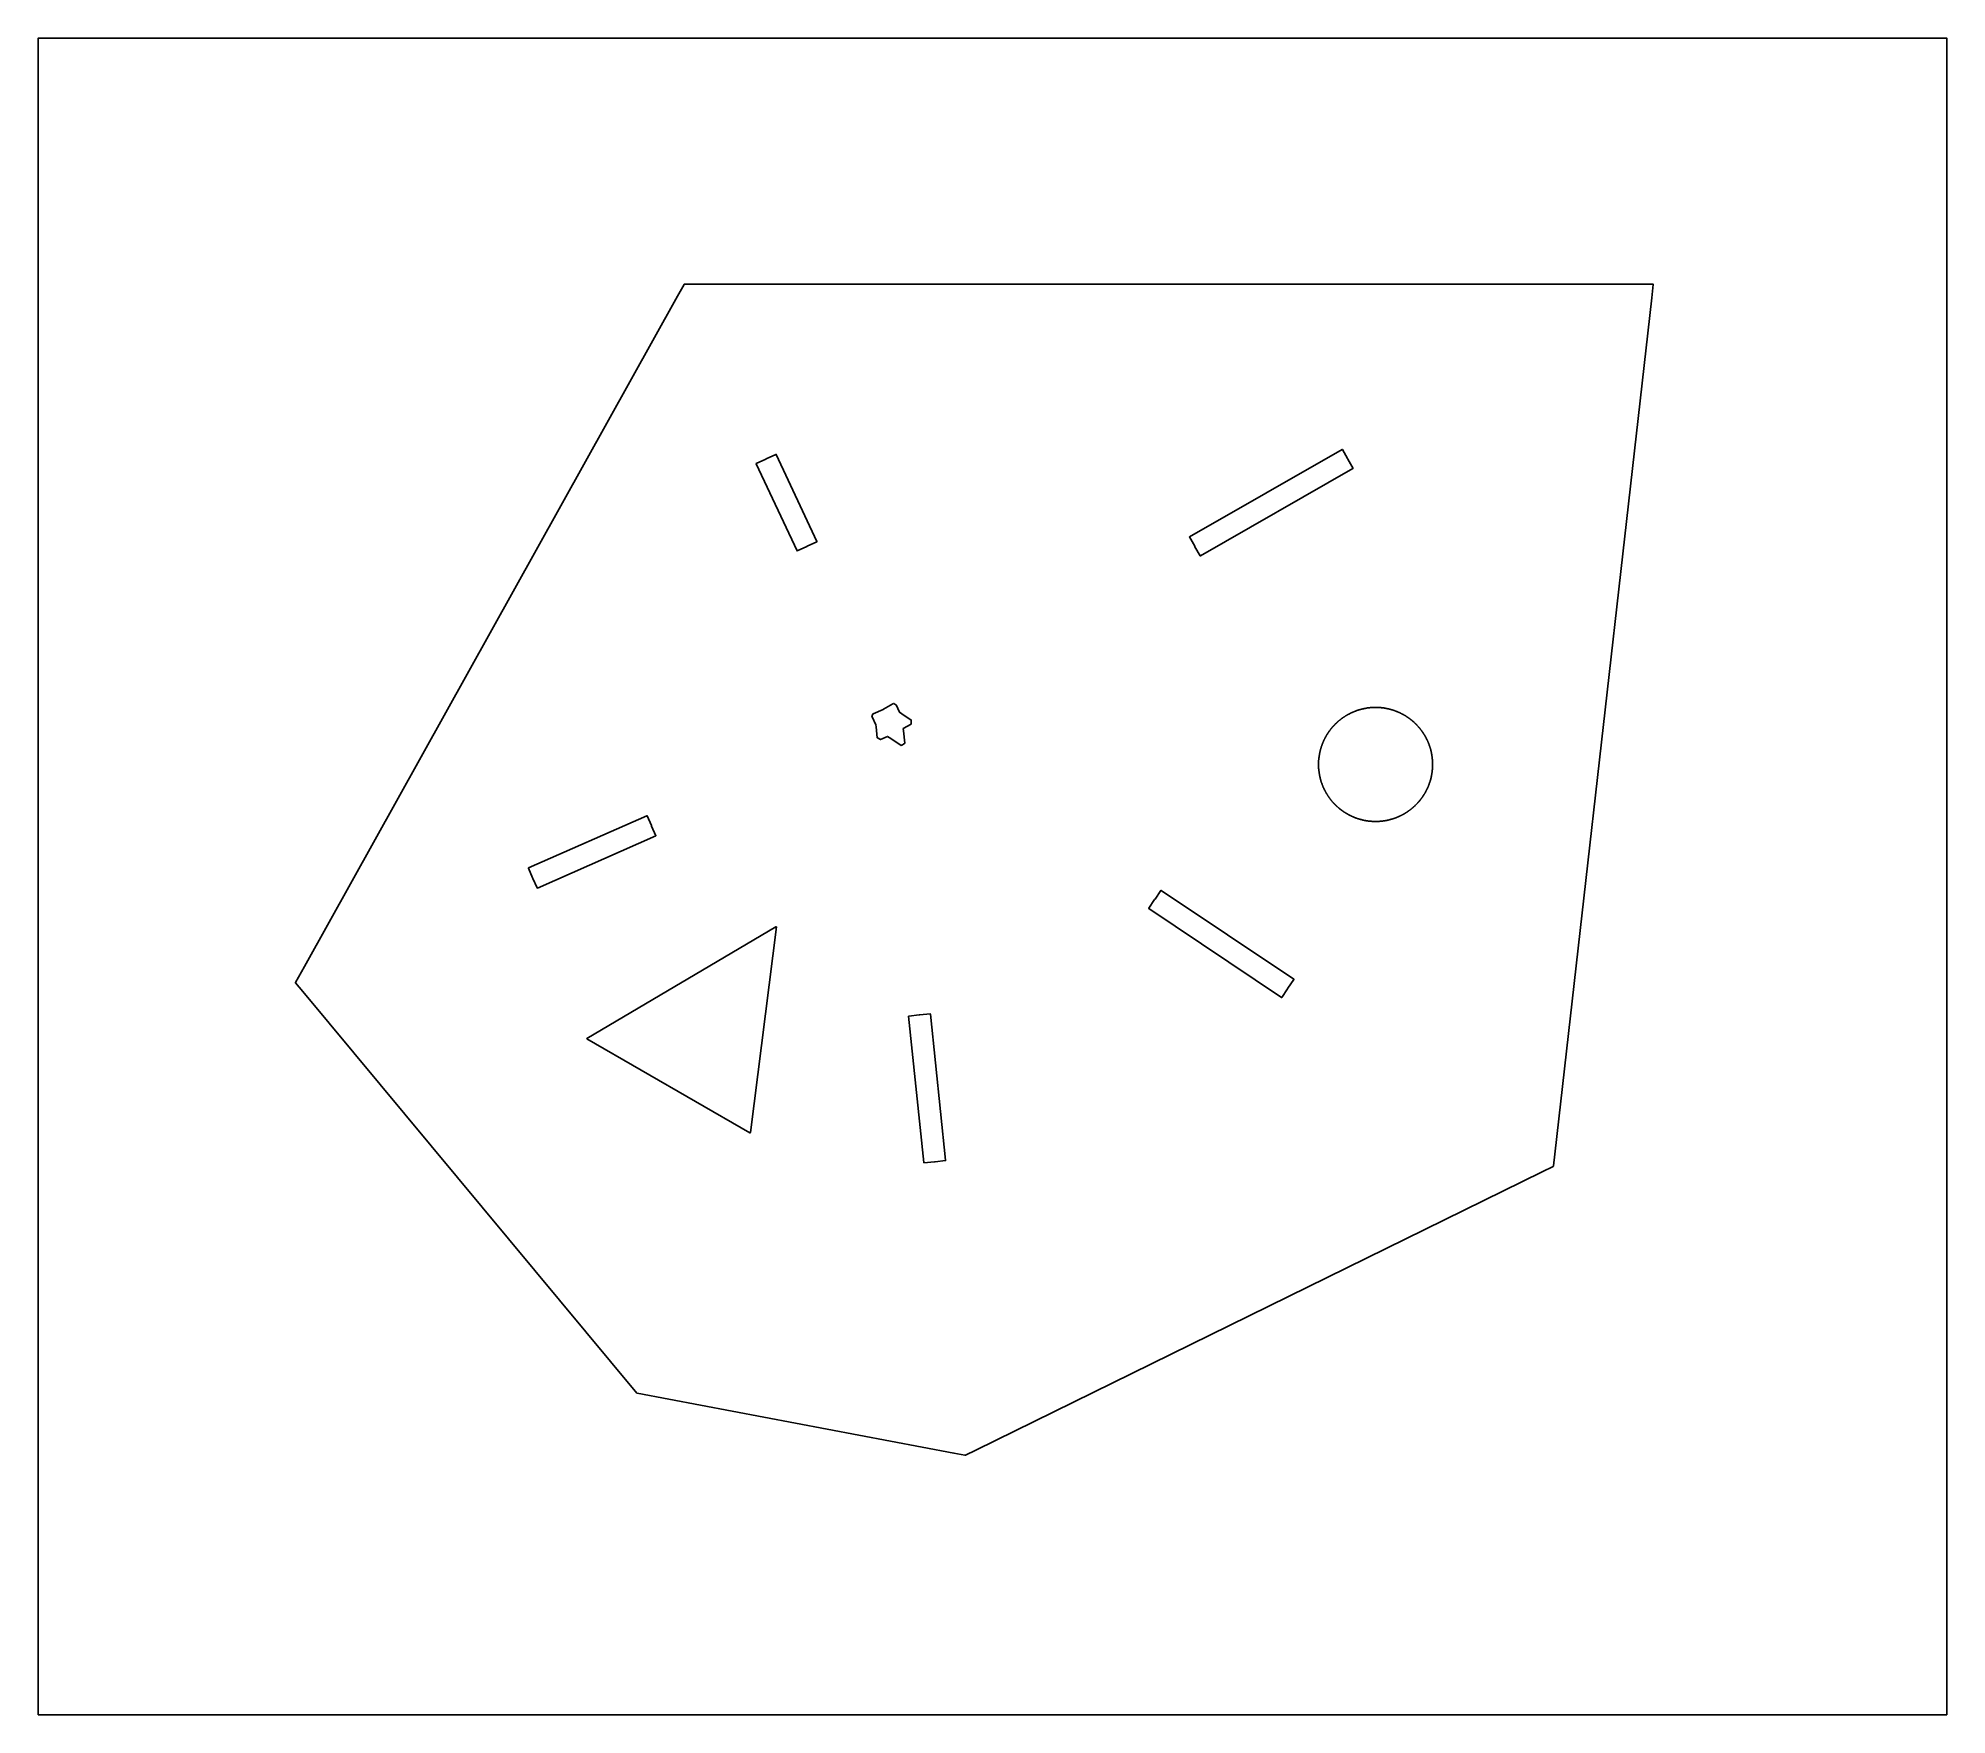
# Model space of a CAD drawing. Header units: metres. Extents: x -74 to 91, y -86 to 59.
import ezdxf

# ---------------------------------------------------------------- set-up
doc = ezdxf.new("R2010")
doc.units = ezdxf.units.M

msp = doc.modelspace()

# ---------------------------------------------------------------- linework, layer by layer
for points in [[(91.39, -85.86), (-73.51, -85.86), (-73.51, 59.04), (91.39, 59.04), (91.39, -85.86)], [(-51.27, -22.57), (-51.27, -22.58), (-51.27, -22.59), (-51.27, -22.6), (-50.65, -23.34), (-21.78, -58.06), (-21.76, -58.07), (5.6, -63.24), (6.55, -63.42), (6.56, -63.42), (6.56, -63.42), (6.58, -63.42), (6.58, -63.42), (6.6, -63.42), (6.61, -63.41), (7.49, -62.98), (56.43, -38.95), (57.38, -38.48), (57.39, -38.47), (57.4, -38.46), (57.41, -38.44), (57.41, -38.44), (57.42, -38.43), (57.53, -37.4), (65.9, 36.61), (66.03, 37.75), (66.02, 37.77), (66.02, 37.77), (66.02, 37.77), (66.01, 37.78), (66.01, 37.78), (66.01, 37.78), (64.11, 37.78), (-16.65, 37.78), (-17.67, 37.78), (-17.68, 37.77), (-17.69, 37.77), (-17.71, 37.76), (-17.71, 37.75), (-18.27, 36.75), (-50.51, -21.2), (-51.27, -22.56), (-51.27, -22.56), (-51.28, -22.57), (-51.28, -22.57), (-51.27, -22.57)], [(39.14, 23.49), (39.17, 23.48), (39.61, 22.7), (39.64, 22.65), (40.09, 21.86), (40.08, 21.84), (26.91, 14.3), (26.88, 14.31), (26.43, 15.09), (26.41, 15.14), (25.96, 15.93), (25.96, 15.95), (39.14, 23.49)], [(-10.65, 22.66), (-10.6, 22.69), (-9.78, 23.07), (-9.75, 23.06), (-6.23, 15.54), (-6.24, 15.51), (-7.06, 15.13), (-7.11, 15.1), (-7.93, 14.72), (-7.95, 14.73), (-11.48, 22.25), (-11.47, 22.28), (-10.65, 22.66)], [(1.12, 0.64), (1.92, 0.1), (1.91, 0), (1.91, -0.13), (1.9, -0.22), (1.91, -0.24), (1.22, -0.63), (1.25, -0.83), (1.36, -1.9), (1.24, -1.97), (1.17, -2.02), (1.05, -2.09), (0.15, -1.49), (-0.12, -1.31), (-0.73, -1.58), (-0.8, -1.54), (-0.95, -1.46), (-1.01, -1.42), (-1.11, -0.49), (-1.13, -0.31), (-1.46, 0.39), (-1.46, 0.4), (-1.48, 0.48), (-1.36, 0.66), (-1.36, 0.66), (-0.52, 1.03), (-0.49, 1.05), (0.32, 1.51), (0.34, 1.52), (0.42, 1.54), (0.59, 1.43), (0.61, 1.43), (0.91, 0.78), (1.12, 0.64)], [(42.04, 1.2), (42.06, 1.2), (42.08, 1.2), (42.1, 1.2), (42.12, 1.2), (42.14, 1.2), (42.16, 1.2), (42.18, 1.2), (42.2, 1.2), (42.22, 1.2), (42.24, 1.2), (42.26, 1.2), (42.28, 1.19), (42.3, 1.19), (42.32, 1.19), (42.34, 1.19), (42.36, 1.19), (42.38, 1.19), (42.4, 1.19), (42.42, 1.19), (42.44, 1.18), (42.46, 1.18), (42.48, 1.18), (42.5, 1.18), (42.51, 1.18), (42.53, 1.17), (42.55, 1.17), (42.57, 1.17), (42.59, 1.17), (42.61, 1.17), (42.63, 1.16), (42.65, 1.16), (42.67, 1.16), (42.69, 1.16), (42.71, 1.15), (42.73, 1.15), (42.75, 1.15), (42.77, 1.15), (42.79, 1.14), (42.81, 1.14), (42.83, 1.14), (42.85, 1.13), (42.87, 1.13), (42.89, 1.13), (42.91, 1.12), (42.93, 1.12), (42.95, 1.12), (42.97, 1.11), (42.99, 1.11), (43.01, 1.1), (43.03, 1.1), (43.05, 1.1), (43.06, 1.09), (43.08, 1.09), (43.1, 1.08), (43.12, 1.08), (43.14, 1.07), (43.16, 1.07), (43.18, 1.07), (43.2, 1.06), (43.22, 1.06), (43.24, 1.05), (43.26, 1.05), (43.28, 1.04), (43.3, 1.04), (43.32, 1.03), (43.34, 1.03), (43.35, 1.02), (43.37, 1.02), (43.39, 1.01), (43.41, 1), (43.43, 1), (43.45, 0.99), (43.47, 0.99), (43.49, 0.98), (43.51, 0.98), (43.53, 0.97), (43.54, 0.96), (43.56, 0.96), (43.58, 0.95), (43.6, 0.95), (43.62, 0.94), (43.64, 0.93), (43.66, 0.93), (43.68, 0.92), (43.7, 0.91), (43.71, 0.91), (43.73, 0.9), (43.75, 0.89), (43.77, 0.89), (43.79, 0.88), (43.81, 0.87), (43.83, 0.86), (43.84, 0.86), (43.86, 0.85), (43.88, 0.84), (43.9, 0.84), (43.92, 0.83), (43.94, 0.82), (43.95, 0.81), (43.97, 0.8), (43.99, 0.8), (44.01, 0.79), (44.03, 0.78), (44.05, 0.77), (44.06, 0.76), (44.08, 0.76), (44.1, 0.75), (44.12, 0.74), (44.14, 0.73), (44.15, 0.72), (44.17, 0.71), (44.19, 0.71), (44.21, 0.7), (44.23, 0.69), (44.24, 0.68), (44.26, 0.67), (44.28, 0.66), (44.3, 0.65), (44.31, 0.64), (44.33, 0.63), (44.35, 0.62), (44.37, 0.62), (44.38, 0.61), (44.4, 0.6), (44.42, 0.59), (44.44, 0.58), (44.45, 0.57), (44.47, 0.56), (44.49, 0.55), (44.51, 0.54), (44.52, 0.53), (44.54, 0.52), (44.56, 0.51), (44.57, 0.5), (44.59, 0.49), (44.61, 0.48), (44.63, 0.47), (44.64, 0.46), (44.66, 0.45), (44.68, 0.43), (44.69, 0.42), (44.71, 0.41), (44.73, 0.4), (44.74, 0.39), (44.76, 0.38), (44.78, 0.37), (44.79, 0.36), (44.81, 0.35), (44.83, 0.34), (44.84, 0.33), (44.86, 0.31), (44.87, 0.3), (44.89, 0.29), (44.91, 0.28), (44.92, 0.27), (44.94, 0.26), (44.95, 0.24), (44.97, 0.23), (44.99, 0.22), (45, 0.21), (45.02, 0.2), (45.03, 0.18), (45.05, 0.17), (45.07, 0.16), (45.08, 0.15), (45.1, 0.14), (45.11, 0.12), (45.13, 0.11), (45.14, 0.1), (45.16, 0.09), (45.17, 0.07), (45.19, 0.06), (45.21, 0.05), (45.22, 0.04), (45.24, 0.02), (45.25, 0.01), (45.27, 0), (45.28, -0.02), (45.3, -0.03), (45.31, -0.04), (45.33, -0.06), (45.34, -0.07), (45.35, -0.08), (45.37, -0.1), (45.38, -0.11), (45.4, -0.12), (45.41, -0.14), (45.43, -0.15), (45.44, -0.16), (45.46, -0.18), (45.47, -0.19), (45.48, -0.21), (45.5, -0.22), (45.51, -0.23), (45.53, -0.25), (45.54, -0.26), (45.56, -0.28), (45.57, -0.29), (45.58, -0.3), (45.6, -0.32), (45.61, -0.33), (45.62, -0.35), (45.64, -0.36), (45.65, -0.38), (45.66, -0.39), (45.68, -0.41), (45.69, -0.42), (45.7, -0.43), (45.72, -0.45), (45.73, -0.46), (45.74, -0.48), (45.76, -0.49), (45.77, -0.51), (45.78, -0.52), (45.8, -0.54), (45.81, -0.55), (45.82, -0.57), (45.83, -0.59), (45.85, -0.6), (45.86, -0.62), (45.87, -0.63), (45.88, -0.65), (45.9, -0.66), (45.91, -0.68), (45.92, -0.69), (45.93, -0.71), (45.95, -0.73), (45.96, -0.74), (45.97, -0.76), (45.98, -0.77), (45.99, -0.79), (46.01, -0.8), (46.02, -0.82), (46.03, -0.84), (46.04, -0.85), (46.05, -0.87), (46.06, -0.89), (46.08, -0.9), (46.09, -0.92), (46.1, -0.93), (46.11, -0.95), (46.12, -0.97), (46.13, -0.98), (46.14, -1), (46.15, -1.02), (46.16, -1.03), (46.18, -1.05), (46.19, -1.07), (46.2, -1.08), (46.21, -1.1), (46.22, -1.12), (46.23, -1.13), (46.24, -1.15), (46.25, -1.17), (46.26, -1.18), (46.27, -1.2), (46.28, -1.22), (46.29, -1.24), (46.3, -1.25), (46.31, -1.27), (46.32, -1.29), (46.33, -1.3), (46.34, -1.32), (46.35, -1.34), (46.36, -1.36), (46.37, -1.37), (46.38, -1.39), (46.39, -1.41), (46.4, -1.43), (46.41, -1.44), (46.42, -1.46), (46.42, -1.48), (46.43, -1.5), (46.44, -1.52), (46.45, -1.53), (46.46, -1.55), (46.47, -1.57), (46.48, -1.59), (46.49, -1.6), (46.49, -1.62), (46.5, -1.64), (46.51, -1.66), (46.52, -1.68), (46.53, -1.69), (46.54, -1.71), (46.54, -1.73), (46.55, -1.75), (46.56, -1.77), (46.57, -1.79), (46.58, -1.8), (46.58, -1.82), (46.59, -1.84), (46.6, -1.86), (46.61, -1.88), (46.61, -1.9), (46.62, -1.91), (46.63, -1.93), (46.64, -1.95), (46.64, -1.97), (46.65, -1.99), (46.66, -2.01), (46.66, -2.03), (46.67, -2.04), (46.68, -2.06), (46.68, -2.08), (46.69, -2.1), (46.7, -2.12), (46.7, -2.14), (46.71, -2.16), (46.72, -2.18), (46.72, -2.19), (46.73, -2.21), (46.73, -2.23), (46.74, -2.25), (46.75, -2.27), (46.75, -2.29), (46.76, -2.31), (46.76, -2.33), (46.77, -2.35), (46.77, -2.37), (46.78, -2.38), (46.79, -2.4), (46.79, -2.42), (46.8, -2.44), (46.8, -2.46), (46.81, -2.48), (46.81, -2.5), (46.82, -2.52), (46.82, -2.54), (46.83, -2.56), (46.83, -2.58), (46.84, -2.6), (46.84, -2.62), (46.84, -2.64), (46.85, -2.65), (46.85, -2.67), (46.86, -2.69), (46.86, -2.71), (46.87, -2.73), (46.87, -2.75), (46.87, -2.77), (46.88, -2.79), (46.88, -2.81), (46.88, -2.83), (46.89, -2.85), (46.89, -2.87), (46.89, -2.89), (46.9, -2.91), (46.9, -2.93), (46.9, -2.95), (46.91, -2.97), (46.91, -2.99), (46.91, -3.01), (46.92, -3.03), (46.92, -3.05), (46.92, -3.07), (46.92, -3.08), (46.93, -3.1), (46.93, -3.12), (46.93, -3.14), (46.93, -3.16), (46.94, -3.18), (46.94, -3.2), (46.94, -3.22), (46.94, -3.24), (46.94, -3.26), (46.95, -3.28), (46.95, -3.3), (46.95, -3.32), (46.95, -3.34), (46.95, -3.36), (46.95, -3.38), (46.96, -3.4), (46.96, -3.42), (46.96, -3.44), (46.96, -3.46), (46.96, -3.48), (46.96, -3.5), (46.96, -3.52), (46.96, -3.54), (46.96, -3.56), (46.96, -3.58), (46.97, -3.6), (46.97, -3.62), (46.97, -3.64), (46.97, -3.66), (46.97, -3.68), (46.97, -3.7), (46.97, -3.72), (46.97, -3.74), (46.97, -3.76), (46.97, -3.78), (46.97, -3.8), (46.97, -3.82), (46.97, -3.84), (46.97, -3.86), (46.96, -3.88), (46.96, -3.9), (46.96, -3.92), (46.96, -3.94), (46.96, -3.96), (46.96, -3.98), (46.96, -4), (46.96, -4.02), (46.96, -4.04), (46.96, -4.06), (46.95, -4.08), (46.95, -4.1), (46.95, -4.12), (46.95, -4.14), (46.95, -4.16), (46.95, -4.18), (46.94, -4.2), (46.94, -4.22), (46.94, -4.23), (46.94, -4.25), (46.94, -4.27), (46.93, -4.29), (46.93, -4.31), (46.93, -4.33), (46.93, -4.35), (46.92, -4.37), (46.92, -4.39), (46.92, -4.41), (46.92, -4.43), (46.91, -4.45), (46.91, -4.47), (46.91, -4.49), (46.9, -4.51), (46.9, -4.53), (46.9, -4.55), (46.89, -4.57), (46.89, -4.59), (46.89, -4.61), (46.88, -4.63), (46.88, -4.65), (46.88, -4.67), (46.87, -4.69), (46.87, -4.71), (46.87, -4.73), (46.86, -4.75), (46.86, -4.76), (46.85, -4.78), (46.85, -4.8), (46.84, -4.82), (46.84, -4.84), (46.84, -4.86), (46.83, -4.88), (46.83, -4.9), (46.82, -4.92), (46.82, -4.94), (46.81, -4.96), (46.81, -4.98), (46.8, -5), (46.8, -5.02), (46.79, -5.03), (46.79, -5.05), (46.78, -5.07), (46.77, -5.09), (46.77, -5.11), (46.76, -5.13), (46.76, -5.15), (46.75, -5.17), (46.75, -5.19), (46.74, -5.21), (46.73, -5.23), (46.73, -5.24), (46.72, -5.26), (46.72, -5.28), (46.71, -5.3), (46.7, -5.32), (46.7, -5.34), (46.69, -5.36), (46.68, -5.38), (46.68, -5.39), (46.67, -5.41), (46.66, -5.43), (46.66, -5.45), (46.65, -5.47), (46.64, -5.49), (46.64, -5.51), (46.63, -5.53), (46.62, -5.54), (46.61, -5.56), (46.61, -5.58), (46.6, -5.6), (46.59, -5.62), (46.58, -5.64), (46.58, -5.65), (46.57, -5.67), (46.56, -5.69), (46.55, -5.71), (46.54, -5.73), (46.54, -5.75), (46.53, -5.76), (46.52, -5.78), (46.51, -5.8), (46.5, -5.82), (46.49, -5.84), (46.49, -5.85), (46.48, -5.87), (46.47, -5.89), (46.46, -5.91), (46.45, -5.92), (46.44, -5.94), (46.43, -5.96), (46.42, -5.98), (46.41, -6), (46.41, -6.01), (46.4, -6.03), (46.39, -6.05), (46.38, -6.07), (46.37, -6.08), (46.36, -6.1), (46.35, -6.12), (46.34, -6.14), (46.33, -6.15), (46.32, -6.17), (46.31, -6.19), (46.3, -6.2), (46.29, -6.22), (46.28, -6.24), (46.27, -6.26), (46.26, -6.27), (46.25, -6.29), (46.24, -6.31), (46.23, -6.32), (46.22, -6.34), (46.21, -6.36), (46.2, -6.37), (46.19, -6.39), (46.18, -6.41), (46.16, -6.42), (46.15, -6.44), (46.14, -6.46), (46.13, -6.47), (46.12, -6.49), (46.11, -6.51), (46.1, -6.52), (46.09, -6.54), (46.08, -6.56), (46.06, -6.57), (46.05, -6.59), (46.04, -6.61), (46.03, -6.62), (46.02, -6.64), (46.01, -6.65), (45.99, -6.67), (45.98, -6.69), (45.97, -6.7), (45.96, -6.72), (45.95, -6.73), (45.93, -6.75), (45.92, -6.76), (45.91, -6.78), (45.9, -6.8), (45.88, -6.81), (45.87, -6.83), (45.86, -6.84), (45.85, -6.86), (45.83, -6.87), (45.82, -6.89), (45.81, -6.9), (45.8, -6.92), (45.78, -6.93), (45.77, -6.95), (45.76, -6.96), (45.74, -6.98), (45.73, -6.99), (45.72, -7.01), (45.7, -7.02), (45.69, -7.04), (45.68, -7.05), (45.66, -7.07), (45.65, -7.08), (45.64, -7.1), (45.62, -7.11), (45.61, -7.13), (45.6, -7.14), (45.58, -7.15), (45.57, -7.17), (45.55, -7.18), (45.54, -7.2), (45.53, -7.21), (45.51, -7.22), (45.5, -7.24), (45.48, -7.25), (45.47, -7.27), (45.46, -7.28), (45.44, -7.29), (45.43, -7.31), (45.41, -7.32), (45.4, -7.33), (45.38, -7.35), (45.37, -7.36), (45.35, -7.38), (45.34, -7.39), (45.32, -7.4), (45.31, -7.42), (45.29, -7.43), (45.28, -7.44), (45.27, -7.45), (45.25, -7.47), (45.23, -7.48), (45.22, -7.49), (45.2, -7.51), (45.19, -7.52), (45.17, -7.53), (45.16, -7.54), (45.14, -7.56), (45.13, -7.57), (45.11, -7.58), (45.1, -7.59), (45.08, -7.61), (45.07, -7.62), (45.05, -7.63), (45.03, -7.64), (45.02, -7.65), (45, -7.67), (44.99, -7.68), (44.97, -7.69), (44.95, -7.7), (44.94, -7.71), (44.92, -7.73), (44.91, -7.74), (44.89, -7.75), (44.87, -7.76), (44.86, -7.77), (44.84, -7.78), (44.82, -7.79), (44.81, -7.81), (44.79, -7.82), (44.78, -7.83), (44.76, -7.84), (44.74, -7.85), (44.73, -7.86), (44.71, -7.87), (44.69, -7.88), (44.68, -7.89), (44.66, -7.9), (44.64, -7.91), (44.62, -7.92), (44.61, -7.93), (44.59, -7.94), (44.57, -7.96), (44.56, -7.97), (44.54, -7.98), (44.52, -7.99), (44.51, -8), (44.49, -8.01), (44.47, -8.02), (44.45, -8.03), (44.44, -8.03), (44.42, -8.04), (44.4, -8.05), (44.38, -8.06), (44.37, -8.07), (44.35, -8.08), (44.33, -8.09), (44.31, -8.1), (44.3, -8.11), (44.28, -8.12), (44.26, -8.13), (44.24, -8.14), (44.23, -8.15), (44.21, -8.15), (44.19, -8.16), (44.17, -8.17), (44.15, -8.18), (44.14, -8.19), (44.12, -8.2), (44.1, -8.21), (44.08, -8.21), (44.06, -8.22), (44.05, -8.23), (44.03, -8.24), (44.01, -8.25), (43.99, -8.25), (43.97, -8.26), (43.95, -8.27), (43.94, -8.28), (43.92, -8.29), (43.9, -8.29), (43.88, -8.3), (43.86, -8.31), (43.84, -8.31), (43.83, -8.32), (43.81, -8.33), (43.79, -8.34), (43.77, -8.34), (43.75, -8.35), (43.73, -8.36), (43.71, -8.36), (43.69, -8.37), (43.68, -8.38), (43.66, -8.38), (43.64, -8.39), (43.62, -8.4), (43.6, -8.4), (43.58, -8.41), (43.56, -8.42), (43.54, -8.42), (43.53, -8.43), (43.51, -8.43), (43.49, -8.44), (43.47, -8.45), (43.45, -8.45), (43.43, -8.46), (43.41, -8.46), (43.39, -8.47), (43.37, -8.47), (43.35, -8.48), (43.33, -8.48), (43.32, -8.49), (43.3, -8.49), (43.28, -8.5), (43.26, -8.5), (43.24, -8.51), (43.22, -8.51), (43.2, -8.52), (43.18, -8.52), (43.16, -8.53), (43.14, -8.53), (43.12, -8.54), (43.1, -8.54), (43.08, -8.55), (43.06, -8.55), (43.04, -8.55), (43.03, -8.56), (43.01, -8.56), (42.99, -8.57), (42.97, -8.57), (42.95, -8.57), (42.93, -8.58), (42.91, -8.58), (42.89, -8.58), (42.87, -8.59), (42.85, -8.59), (42.83, -8.59), (42.81, -8.6), (42.79, -8.6), (42.77, -8.6), (42.75, -8.61), (42.73, -8.61), (42.71, -8.61), (42.69, -8.61), (42.67, -8.62), (42.65, -8.62), (42.63, -8.62), (42.61, -8.62), (42.59, -8.63), (42.57, -8.63), (42.55, -8.63), (42.53, -8.63), (42.51, -8.63), (42.49, -8.64), (42.47, -8.64), (42.45, -8.64), (42.44, -8.64), (42.42, -8.64), (42.4, -8.64), (42.38, -8.65), (42.36, -8.65), (42.34, -8.65), (42.32, -8.65), (42.3, -8.65), (42.28, -8.65), (42.26, -8.65), (42.24, -8.65), (42.22, -8.65), (42.2, -8.65), (42.18, -8.66), (42.16, -8.66), (42.14, -8.66), (42.12, -8.66), (42.1, -8.66), (42.08, -8.66), (42.06, -8.66), (42.04, -8.66), (42.02, -8.66), (42, -8.66), (41.98, -8.66), (41.96, -8.66), (41.94, -8.66), (41.92, -8.66), (41.9, -8.66), (41.88, -8.65), (41.86, -8.65), (41.84, -8.65), (41.82, -8.65), (41.8, -8.65), (41.78, -8.65), (41.76, -8.65), (41.74, -8.65), (41.72, -8.65), (41.7, -8.65), (41.68, -8.64), (41.66, -8.64), (41.64, -8.64), (41.62, -8.64), (41.6, -8.64), (41.58, -8.64), (41.56, -8.63), (41.54, -8.63), (41.52, -8.63), (41.5, -8.63), (41.48, -8.63), (41.46, -8.62), (41.44, -8.62), (41.42, -8.62), (41.4, -8.62), (41.38, -8.61), (41.36, -8.61), (41.34, -8.61), (41.32, -8.61), (41.31, -8.6), (41.29, -8.6), (41.27, -8.6), (41.25, -8.59), (41.23, -8.59), (41.21, -8.59), (41.19, -8.58), (41.17, -8.58), (41.15, -8.58), (41.13, -8.57), (41.11, -8.57), (41.09, -8.57), (41.07, -8.56), (41.05, -8.56), (41.03, -8.55), (41.01, -8.55), (40.99, -8.54), (40.97, -8.54), (40.95, -8.54), (40.93, -8.53), (40.91, -8.53), (40.9, -8.52), (40.88, -8.52), (40.86, -8.51), (40.84, -8.51), (40.82, -8.5), (40.8, -8.5), (40.78, -8.49), (40.76, -8.49), (40.74, -8.48), (40.72, -8.48), (40.7, -8.47), (40.68, -8.47), (40.67, -8.46), (40.65, -8.46), (40.63, -8.45), (40.61, -8.45), (40.59, -8.44), (40.57, -8.43), (40.55, -8.43), (40.53, -8.42), (40.51, -8.42), (40.49, -8.41), (40.48, -8.4), (40.46, -8.4), (40.44, -8.39), (40.42, -8.38), (40.4, -8.38), (40.38, -8.37), (40.36, -8.36), (40.34, -8.36), (40.33, -8.35), (40.31, -8.34), (40.29, -8.34), (40.27, -8.33), (40.25, -8.32), (40.23, -8.31), (40.21, -8.31), (40.2, -8.3), (40.18, -8.29), (40.16, -8.28), (40.14, -8.28), (40.12, -8.27), (40.1, -8.26), (40.09, -8.25), (40.07, -8.25), (40.05, -8.24), (40.03, -8.23), (40.01, -8.22), (39.99, -8.21), (39.98, -8.21), (39.96, -8.2), (39.94, -8.19), (39.92, -8.18), (39.9, -8.17), (39.89, -8.16), (39.87, -8.15), (39.85, -8.15), (39.83, -8.14), (39.82, -8.13), (39.8, -8.12), (39.78, -8.11), (39.76, -8.1), (39.74, -8.09), (39.73, -8.08), (39.71, -8.07), (39.69, -8.06), (39.67, -8.05), (39.66, -8.04), (39.64, -8.03), (39.62, -8.02), (39.61, -8.01), (39.59, -8), (39.57, -7.99), (39.55, -7.99), (39.54, -7.97), (39.52, -7.96), (39.5, -7.95), (39.49, -7.94), (39.47, -7.93), (39.45, -7.92), (39.43, -7.91), (39.42, -7.9), (39.4, -7.89), (39.38, -7.88), (39.37, -7.87), (39.35, -7.86), (39.33, -7.85), (39.32, -7.84), (39.3, -7.83), (39.28, -7.82), (39.27, -7.8), (39.25, -7.79), (39.24, -7.78), (39.22, -7.77), (39.2, -7.76), (39.19, -7.75), (39.17, -7.74), (39.15, -7.72), (39.14, -7.71), (39.12, -7.7), (39.11, -7.69), (39.09, -7.68), (39.07, -7.67), (39.06, -7.65), (39.04, -7.64), (39.03, -7.63), (39.01, -7.62), (39, -7.61), (38.98, -7.59), (38.96, -7.58), (38.95, -7.57), (38.93, -7.56), (38.92, -7.54), (38.9, -7.53), (38.89, -7.52), (38.87, -7.51), (38.86, -7.49), (38.84, -7.48), (38.83, -7.47), (38.81, -7.45), (38.8, -7.44), (38.78, -7.43), (38.77, -7.41), (38.75, -7.4), (38.74, -7.39), (38.72, -7.37), (38.71, -7.36), (38.69, -7.35), (38.68, -7.33), (38.66, -7.32), (38.65, -7.31), (38.63, -7.29), (38.62, -7.28), (38.61, -7.27), (38.59, -7.25), (38.58, -7.24), (38.56, -7.22), (38.55, -7.21), (38.54, -7.2), (38.52, -7.18), (38.51, -7.17), (38.49, -7.15), (38.48, -7.14), (38.47, -7.12), (38.45, -7.11), (38.44, -7.1), (38.43, -7.08), (38.41, -7.07), (38.4, -7.05), (38.39, -7.04), (38.37, -7.02), (38.36, -7.01), (38.35, -6.99), (38.33, -6.98), (38.32, -6.96), (38.31, -6.95), (38.29, -6.93), (38.28, -6.92), (38.27, -6.9), (38.25, -6.89), (38.24, -6.87), (38.23, -6.86), (38.22, -6.84), (38.2, -6.83), (38.19, -6.81), (38.18, -6.79), (38.17, -6.78), (38.15, -6.76), (38.14, -6.75), (38.13, -6.73), (38.12, -6.72), (38.11, -6.7), (38.09, -6.68), (38.08, -6.67), (38.07, -6.65), (38.06, -6.64), (38.05, -6.62), (38.04, -6.6), (38.02, -6.59), (38.01, -6.57), (38, -6.56), (37.99, -6.54), (37.98, -6.52), (37.97, -6.51), (37.96, -6.49), (37.95, -6.47), (37.93, -6.46), (37.92, -6.44), (37.91, -6.42), (37.9, -6.41), (37.89, -6.39), (37.88, -6.37), (37.87, -6.36), (37.86, -6.34), (37.85, -6.32), (37.84, -6.31), (37.83, -6.29), (37.82, -6.27), (37.81, -6.26), (37.8, -6.24), (37.79, -6.22), (37.78, -6.2), (37.77, -6.19), (37.76, -6.17), (37.75, -6.15), (37.74, -6.13), (37.73, -6.12), (37.72, -6.1), (37.71, -6.08), (37.7, -6.07), (37.69, -6.05), (37.68, -6.03), (37.67, -6.01), (37.66, -5.99), (37.65, -5.98), (37.64, -5.96), (37.63, -5.94), (37.63, -5.92), (37.62, -5.91), (37.61, -5.89), (37.6, -5.87), (37.59, -5.85), (37.58, -5.83), (37.57, -5.82), (37.57, -5.8), (37.56, -5.78), (37.55, -5.76), (37.54, -5.74), (37.53, -5.73), (37.52, -5.71), (37.52, -5.69), (37.51, -5.67), (37.5, -5.65), (37.49, -5.63), (37.49, -5.62), (37.48, -5.6), (37.47, -5.58), (37.46, -5.56), (37.46, -5.54), (37.45, -5.52), (37.44, -5.51), (37.43, -5.49), (37.43, -5.47), (37.42, -5.45), (37.41, -5.43), (37.41, -5.41), (37.4, -5.39), (37.39, -5.38), (37.39, -5.36), (37.38, -5.34), (37.37, -5.32), (37.37, -5.3), (37.36, -5.28), (37.35, -5.26), (37.35, -5.24), (37.34, -5.22), (37.34, -5.21), (37.33, -5.19), (37.32, -5.17), (37.32, -5.15), (37.31, -5.13), (37.31, -5.11), (37.3, -5.09), (37.3, -5.07), (37.29, -5.05), (37.29, -5.03), (37.28, -5.01), (37.28, -5), (37.27, -4.98), (37.27, -4.96), (37.26, -4.94), (37.26, -4.92), (37.25, -4.9), (37.25, -4.88), (37.24, -4.86), (37.24, -4.84), (37.23, -4.82), (37.23, -4.8), (37.22, -4.78), (37.22, -4.76), (37.22, -4.74), (37.21, -4.72), (37.21, -4.71), (37.2, -4.69), (37.2, -4.67), (37.2, -4.65), (37.19, -4.63), (37.19, -4.61), (37.19, -4.59), (37.18, -4.57), (37.18, -4.55), (37.18, -4.53), (37.17, -4.51), (37.17, -4.49), (37.17, -4.47), (37.16, -4.45), (37.16, -4.43), (37.16, -4.41), (37.15, -4.39), (37.15, -4.37), (37.15, -4.35), (37.15, -4.33), (37.14, -4.31), (37.14, -4.29), (37.14, -4.27), (37.14, -4.25), (37.14, -4.23), (37.13, -4.21), (37.13, -4.19), (37.13, -4.17), (37.13, -4.15), (37.13, -4.13), (37.13, -4.12), (37.12, -4.1), (37.12, -4.08), (37.12, -4.06), (37.12, -4.04), (37.12, -4.02), (37.12, -4), (37.12, -3.98), (37.12, -3.96), (37.11, -3.94), (37.11, -3.92), (37.11, -3.9), (37.11, -3.88), (37.11, -3.86), (37.11, -3.84), (37.11, -3.82), (37.11, -3.8), (37.11, -3.78), (37.11, -3.76), (37.11, -3.74), (37.11, -3.72), (37.11, -3.7), (37.11, -3.68), (37.11, -3.66), (37.11, -3.64), (37.11, -3.62), (37.11, -3.6), (37.11, -3.58), (37.11, -3.56), (37.11, -3.54), (37.11, -3.52), (37.12, -3.5), (37.12, -3.48), (37.12, -3.46), (37.12, -3.44), (37.12, -3.42), (37.12, -3.4), (37.12, -3.38), (37.12, -3.36), (37.13, -3.34), (37.13, -3.32), (37.13, -3.3), (37.13, -3.28), (37.13, -3.26), (37.13, -3.24), (37.14, -3.22), (37.14, -3.2), (37.14, -3.18), (37.14, -3.16), (37.14, -3.14), (37.15, -3.12), (37.15, -3.1), (37.15, -3.08), (37.15, -3.06), (37.16, -3.04), (37.16, -3.02), (37.16, -3.01), (37.17, -2.99), (37.17, -2.97), (37.17, -2.95), (37.18, -2.93), (37.18, -2.91), (37.18, -2.89), (37.19, -2.87), (37.19, -2.85), (37.19, -2.83), (37.2, -2.81), (37.2, -2.79), (37.2, -2.77), (37.21, -2.75), (37.21, -2.73), (37.22, -2.71), (37.22, -2.69), (37.22, -2.67), (37.23, -2.65), (37.23, -2.63), (37.24, -2.61), (37.24, -2.6), (37.25, -2.58), (37.25, -2.56), (37.26, -2.54), (37.26, -2.52), (37.27, -2.5), (37.27, -2.48), (37.28, -2.46), (37.28, -2.44), (37.29, -2.42), (37.29, -2.4), (37.3, -2.38), (37.3, -2.36), (37.31, -2.35), (37.31, -2.33), (37.32, -2.31), (37.33, -2.29), (37.33, -2.27), (37.34, -2.25), (37.34, -2.23), (37.35, -2.21), (37.36, -2.19), (37.36, -2.17), (37.37, -2.16), (37.37, -2.14), (37.38, -2.12), (37.39, -2.1), (37.39, -2.08), (37.4, -2.06), (37.41, -2.04), (37.41, -2.02), (37.42, -2.01), (37.43, -1.99), (37.43, -1.97), (37.44, -1.95), (37.45, -1.93), (37.46, -1.91), (37.46, -1.89), (37.47, -1.88), (37.48, -1.86), (37.49, -1.84), (37.49, -1.82), (37.5, -1.8), (37.51, -1.78), (37.52, -1.77), (37.53, -1.75), (37.53, -1.73), (37.54, -1.71), (37.55, -1.69), (37.56, -1.68), (37.57, -1.66), (37.57, -1.64), (37.58, -1.62), (37.59, -1.6), (37.6, -1.59), (37.61, -1.57), (37.62, -1.55), (37.63, -1.53), (37.64, -1.51), (37.64, -1.5), (37.65, -1.48), (37.66, -1.46), (37.67, -1.44), (37.68, -1.43), (37.69, -1.41), (37.7, -1.39), (37.71, -1.37), (37.72, -1.36), (37.73, -1.34), (37.74, -1.32), (37.75, -1.3), (37.76, -1.29), (37.77, -1.27), (37.78, -1.25), (37.79, -1.24), (37.8, -1.22), (37.81, -1.2), (37.82, -1.18), (37.83, -1.17), (37.84, -1.15), (37.85, -1.13), (37.86, -1.12), (37.87, -1.1), (37.88, -1.08), (37.89, -1.07), (37.9, -1.05), (37.91, -1.03), (37.92, -1.02), (37.93, -1), (37.95, -0.98), (37.96, -0.97), (37.97, -0.95), (37.98, -0.93), (37.99, -0.92), (38, -0.9), (38.01, -0.88), (38.02, -0.87), (38.04, -0.85), (38.05, -0.84), (38.06, -0.82), (38.07, -0.8), (38.08, -0.79), (38.1, -0.77), (38.11, -0.76), (38.12, -0.74), (38.13, -0.72), (38.14, -0.71), (38.16, -0.69), (38.17, -0.68), (38.18, -0.66), (38.19, -0.65), (38.21, -0.63), (38.22, -0.62), (38.23, -0.6), (38.24, -0.58), (38.26, -0.57), (38.27, -0.55), (38.28, -0.54), (38.29, -0.52), (38.31, -0.51), (38.32, -0.49), (38.33, -0.48), (38.35, -0.46), (38.36, -0.45), (38.37, -0.43), (38.39, -0.42), (38.4, -0.4), (38.41, -0.39), (38.43, -0.38), (38.44, -0.36), (38.45, -0.35), (38.47, -0.33), (38.48, -0.32), (38.49, -0.3), (38.51, -0.29), (38.52, -0.27), (38.54, -0.26), (38.55, -0.25), (38.56, -0.23), (38.58, -0.22), (38.59, -0.2), (38.61, -0.19), (38.62, -0.18), (38.64, -0.16), (38.65, -0.15), (38.66, -0.14), (38.68, -0.12), (38.69, -0.11), (38.71, -0.1), (38.72, -0.08), (38.74, -0.07), (38.75, -0.06), (38.77, -0.04), (38.78, -0.03), (38.8, -0.02), (38.81, 0), (38.83, 0.01), (38.84, 0.02), (38.86, 0.04), (38.87, 0.05), (38.89, 0.06), (38.9, 0.07), (38.92, 0.09), (38.93, 0.1), (38.95, 0.11), (38.97, 0.12), (38.98, 0.14), (39, 0.15), (39.01, 0.16), (39.03, 0.17), (39.04, 0.19), (39.06, 0.2), (39.08, 0.21), (39.09, 0.22), (39.11, 0.23), (39.12, 0.25), (39.14, 0.26), (39.16, 0.27), (39.17, 0.28), (39.19, 0.29), (39.2, 0.3), (39.22, 0.31), (39.24, 0.33), (39.25, 0.34), (39.27, 0.35), (39.29, 0.36), (39.3, 0.37), (39.32, 0.38), (39.34, 0.39), (39.35, 0.4), (39.37, 0.41), (39.39, 0.42), (39.4, 0.44), (39.42, 0.45), (39.44, 0.46), (39.45, 0.47), (39.47, 0.48), (39.49, 0.49), (39.5, 0.5), (39.52, 0.51), (39.54, 0.52), (39.55, 0.53), (39.57, 0.54), (39.59, 0.55), (39.61, 0.56), (39.62, 0.57), (39.64, 0.58), (39.66, 0.59), (39.68, 0.6), (39.69, 0.61), (39.71, 0.62), (39.73, 0.63), (39.75, 0.63), (39.76, 0.64), (39.78, 0.65), (39.8, 0.66), (39.82, 0.67), (39.83, 0.68), (39.85, 0.69), (39.87, 0.7), (39.89, 0.71), (39.91, 0.71), (39.92, 0.72), (39.94, 0.73), (39.96, 0.74), (39.98, 0.75), (40, 0.76), (40.01, 0.76), (40.03, 0.77), (40.05, 0.78), (40.07, 0.79), (40.09, 0.8), (40.11, 0.8), (40.12, 0.81), (40.14, 0.82), (40.16, 0.83), (40.18, 0.84), (40.2, 0.84), (40.22, 0.85), (40.23, 0.86), (40.25, 0.86), (40.27, 0.87), (40.29, 0.88), (40.31, 0.89), (40.33, 0.89), (40.35, 0.9), (40.36, 0.91), (40.38, 0.91), (40.4, 0.92), (40.42, 0.93), (40.44, 0.93), (40.46, 0.94), (40.48, 0.95), (40.5, 0.95), (40.51, 0.96), (40.53, 0.96), (40.55, 0.97), (40.57, 0.98), (40.59, 0.98), (40.61, 0.99), (40.63, 0.99), (40.65, 1), (40.67, 1.01), (40.69, 1.01), (40.7, 1.02), (40.72, 1.02), (40.74, 1.03), (40.76, 1.03), (40.78, 1.04), (40.8, 1.04), (40.82, 1.05), (40.84, 1.05), (40.86, 1.06), (40.88, 1.06), (40.9, 1.07), (40.92, 1.07), (40.94, 1.07), (40.96, 1.08), (40.97, 1.08), (40.99, 1.09), (41.01, 1.09), (41.03, 1.1), (41.05, 1.1), (41.07, 1.1), (41.09, 1.11), (41.11, 1.11), (41.13, 1.12), (41.15, 1.12), (41.17, 1.12), (41.19, 1.13), (41.21, 1.13), (41.23, 1.13), (41.25, 1.14), (41.27, 1.14), (41.29, 1.14), (41.31, 1.15), (41.33, 1.15), (41.35, 1.15), (41.37, 1.15), (41.39, 1.16), (41.41, 1.16), (41.42, 1.16), (41.44, 1.16), (41.46, 1.17), (41.48, 1.17), (41.5, 1.17), (41.52, 1.17), (41.54, 1.17), (41.56, 1.18), (41.58, 1.18), (41.6, 1.18), (41.62, 1.18), (41.64, 1.18), (41.66, 1.19), (41.68, 1.19), (41.7, 1.19), (41.72, 1.19), (41.74, 1.19), (41.76, 1.19), (41.78, 1.19), (41.8, 1.19), (41.82, 1.2), (41.84, 1.2), (41.86, 1.2), (41.88, 1.2), (41.9, 1.2), (41.92, 1.2), (41.94, 1.2), (41.96, 1.2), (41.98, 1.2), (42, 1.2), (42.02, 1.2), (42.04, 1.2), (42.04, 1.2)], [(-20.92, -8.17), (-20.89, -8.18), (-20.53, -9.01), (-20.51, -9.06), (-20.14, -9.89), (-20.15, -9.91), (-30.37, -14.41), (-30.4, -14.4), (-30.77, -13.58), (-30.79, -13.52), (-31.15, -12.7), (-31.14, -12.67), (-20.92, -8.17)], [(34.47, -23.06), (34.44, -23.11), (33.93, -23.86), (33.91, -23.86), (22.46, -16.19), (22.45, -16.16), (22.95, -15.41), (22.99, -15.37), (23.49, -14.61), (23.52, -14.61), (34.97, -22.28), (34.97, -22.31), (34.47, -23.06)], [(-26.1, -27.4), (-9.77, -17.75), (-9.73, -17.77), (-11.98, -35.55), (-12.02, -35.57), (-26.1, -27.44), (-26.1, -27.4)], [(4.89, -37.94), (4.88, -37.97), (3.98, -38.06), (3.92, -38.07), (3.02, -38.16), (3, -38.14), (1.69, -25.49), (1.71, -25.47), (2.6, -25.38), (2.66, -25.37), (3.56, -25.28), (3.58, -25.3), (4.89, -37.94)]]:
    msp.add_lwpolyline(points)

doc.saveas('drawing.dxf')
